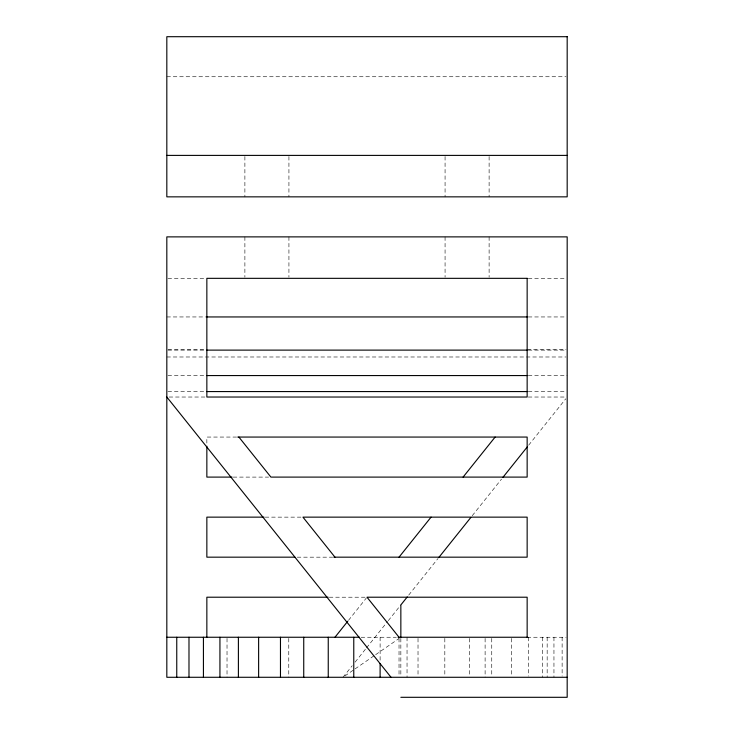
<?xml version="1.0" encoding="UTF-8"?>
<svg xmlns="http://www.w3.org/2000/svg" width="734" height="734" viewBox="0 0 734 734"><rect width="100%" height="100%" fill="white"/><g stroke="black" fill="none" stroke-linecap="round" stroke-linejoin="round"><path stroke-width="0.55" stroke-dasharray="3.67 2.75" d="M348.494 620.34L366.284 598.1M342.98 677.28L352.228 665.72M355.082 662.16L365.752 648.81M366.468 647.92L387.58 621.533M388.277 620.661L400.847 604.944M408.7 595.127L437.969 558.546M472.237 515.708L501.505 479.128M528.636 445.217L565.758 398.81M344.842 675.986L354.183 669.536M355.109 668.885L374.716 655.324M375.643 654.682L398.984 638.534M166.82 76.74L566.042 76.74M167.958 278.333L205.713 278.333M528.287 278.333L566.042 278.333M166.82 316.95L205.713 316.95M528.287 316.95L566.042 316.95M167.958 349.586L206.85 349.586M527.15 349.586L566.042 349.586M167.958 350.118L205.713 350.118M528.287 350.118L566.042 350.118M166.82 356.99L566.042 356.99M167.958 375.569L205.713 375.569M528.287 375.569L567.18 375.569M167.958 391.571L205.713 391.571M528.287 391.571L566.042 391.571M169.104 397.03L205.713 397.03M528.287 397.03L566.042 397.03M236.596 437.06L206.85 437.06L206.85 443.923M233.164 477.1L268.626 477.1M265.194 517.14L301.802 517.14M297.224 557.17L332.685 557.17M329.254 597.21L365.853 597.21M361.091 637.25L396.351 637.25M527.15 637.25L566.171 637.25M562.125 637.25L562.125 676.142M553.95 637.25L553.95 677.28M547.16 637.25L547.16 677.28M542.72 637.25L542.72 677.28M528.535 637.25L528.535 676.142M511.497 638.387L511.497 676.142M491.752 638.387L491.752 676.142M489.11 156.516L489.11 196.85M489.11 236.88L489.11 277.213M485.11 638.387L485.11 677.28M469.466 638.387L469.466 676.142M445.07 156.516L445.07 196.85M445.07 236.88L445.07 277.213M444.822 638.387L444.822 676.142M418.022 638.387L418.022 676.142M407.04 637.25L407.04 677.28M400.847 638.387L400.847 676.142M399.03 638.387L399.03 676.142M380.111 637.25L380.111 661.27M288.93 156.516L288.93 196.85M288.93 236.88L288.93 277.213M288.774 638.387L288.774 677.28M244.89 156.516L244.89 196.85M244.89 236.88L244.89 277.213M227.026 638.387L227.026 677.28"/><path stroke-width="1.1" d="M334.97 637.25L347.778 621.23M399.03 557.17L431.06 517.14M463.09 477.1L495.12 437.06M407.269 596.916L400.847 604.944L400.847 637.25M438.684 557.647L470.806 517.498M502.937 477.339L527.205 446.997M166.82 155.397L567.18 155.397M206.85 316.95L527.15 316.95M206.85 350.118L527.15 350.118M206.85 375.569L527.15 375.569M206.85 391.571L527.15 391.571M237.743 437.06L527.15 437.06L527.15 477.1L270.91 477.1L238.88 437.06M232.017 477.1L206.85 477.1L206.85 446.217M264.047 517.14L206.85 517.14L206.85 557.17L294.93 557.17M333.823 557.17L527.15 557.17L527.15 517.14L302.94 517.14L334.97 557.17M328.107 597.21L206.85 597.21L206.85 637.25M166.82 637.25L359.495 637.25M398.057 637.25L527.397 637.25M567.18 677.28L166.82 677.28L166.82 236.88L567.18 236.88L567.18 697.3L400.847 697.3M399.03 637.25L367 597.21L527.15 597.21L527.15 637.25M166.82 397.03L391.02 677.28M380.111 663.554L380.111 677.28M353.77 637.25L353.77 677.28M328.245 637.25L328.245 677.28M303.738 637.25L303.738 677.28M280.471 637.25L280.471 677.28M258.625 637.25L258.625 677.28M238.394 637.25L238.394 677.28M219.934 637.25L219.934 677.28M203.428 637.25L203.428 677.28M188.987 637.25L188.987 677.28M176.756 637.25L176.756 677.28M567.18 36.7L166.82 36.7L166.82 196.85L567.18 196.85L567.18 36.7M527.15 278.333L206.85 278.333L206.85 397.03L527.15 397.03L527.15 278.333"/></g></svg>
